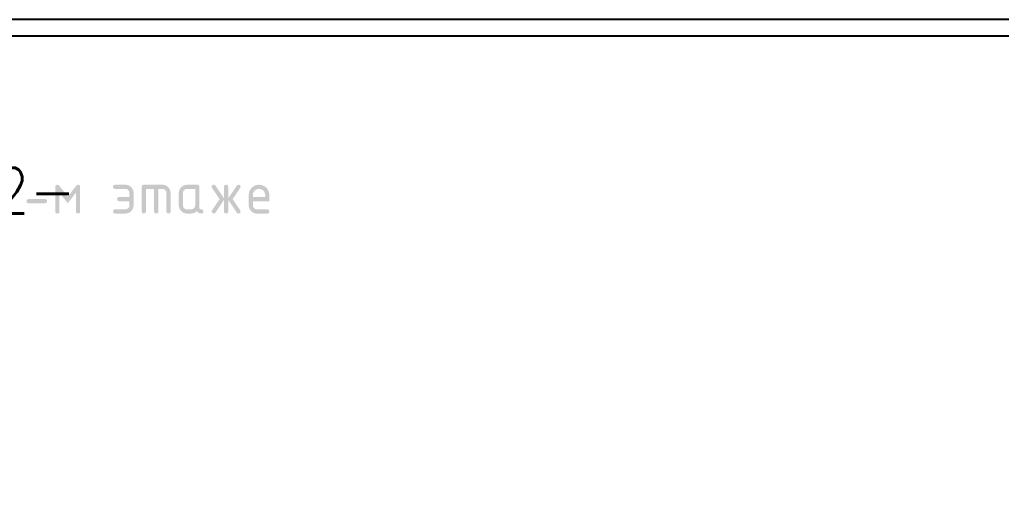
# Model space of a CAD drawing. Header units: millimetres. Extents: x 0 to 420, y 0 to 297.
# Drawn here: x 260.3 to 362.9, y 246.9 to 296.9 of the extents above; entities that cross this region are included whole.
import ezdxf

# ---------------------------------------------------------------- set-up
doc = ezdxf.new("R2010")
doc.units = ezdxf.units.MM
doc.layers.get('0').update_dxf_attribs({"linetype": 'CONTINUOUS'})
doc.styles.get("Standard").update_dxf_attribs({"font": 'STANDARD'})

msp = doc.modelspace()

# ---------------------------------------------------------------- hatches: boundary and pattern name
at = {"true_color": 0x000007}
for points in [[(265.332079, 277.722651), (264.472184, 278.822876), (264.472184, 276.863306), (264.458748, 276.769255), (264.41844, 276.702076), (264.351261, 276.661768), (264.25721, 276.648332), (264.163245, 276.661768), (264.096255, 276.702076), (264.056137, 276.769255), (264.042787, 276.863306), (264.042787, 279.441891), (264.056137, 279.535624), (264.096255, 279.602639), (264.163245, 279.642887), (264.25721, 279.656314), (264.364697, 279.62207), (264.472184, 279.519613), (265.332079, 278.419387), (266.191424, 279.519613), (266.298911, 279.62207), (266.406398, 279.656314), (266.50013, 279.642887), (266.567146, 279.602639), (266.607394, 279.535624), (266.620821, 279.441891), (266.620821, 276.863306), (266.607394, 276.769255), (266.567146, 276.702076), (266.50013, 276.661768), (266.406398, 276.648332), (266.312347, 276.661768), (266.245168, 276.702076), (266.20486, 276.769255), (266.191424, 276.863306), (266.191424, 278.822876)], [(271.782649, 277.937625), (270.708331, 277.937625), (270.614279, 277.951061), (270.5471, 277.991368), (270.506792, 278.058548), (270.493357, 278.152599), (270.506792, 278.24665), (270.5471, 278.313829), (270.614279, 278.354137), (270.708331, 278.367573), (271.782649, 278.367573), (271.782649, 278.796969), (271.751643, 278.964401), (271.658626, 279.102894), (271.520408, 279.195911), (271.353252, 279.226917), (270.278383, 279.226917), (270.184418, 279.240353), (270.117428, 279.280661), (270.07731, 279.34784), (270.06396, 279.441891), (270.07731, 279.535624), (270.117428, 279.602639), (270.184418, 279.642887), (270.278383, 279.656314), (271.353252, 279.656314), (271.526575, 279.640716), (271.686049, 279.593958), (271.831673, 279.51609), (271.963448, 279.407165), (272.072373, 279.2757), (272.150241, 279.130179), (272.196999, 278.970602), (272.212597, 278.796969), (272.212597, 277.507677), (272.196999, 277.334044), (272.150241, 277.174467), (272.072373, 277.028946), (271.963448, 276.897482), (271.831673, 276.788324), (271.686049, 276.710482), (271.526575, 276.663852), (271.353252, 276.648332), (270.278383, 276.648332), (270.184418, 276.661768), (270.117428, 276.702076), (270.07731, 276.769255), (270.06396, 276.863306), (270.07731, 276.957357), (270.117428, 277.024537), (270.184418, 277.064844), (270.278383, 277.07828), (271.353252, 277.07828), (271.518341, 277.109424), (271.656972, 277.203406), (271.75123, 277.341899), (271.782649, 277.507677)], [(273.285635, 279.656314), (275.21985, 279.656314), (275.391829, 279.640613), (275.550579, 279.593544), (275.6961, 279.51516), (275.828391, 279.405511), (275.93804, 279.273529), (276.016425, 279.128112), (276.063493, 278.969259), (276.079194, 278.796969), (276.079194, 276.863306), (276.065758, 276.769255), (276.025451, 276.702076), (275.958271, 276.661768), (275.86422, 276.648332), (275.770169, 276.661768), (275.70299, 276.702076), (275.662682, 276.769255), (275.649246, 276.863306), (275.649246, 278.796969), (275.618309, 278.964401), (275.525774, 279.102894), (275.387281, 279.195911), (275.21985, 279.226917), (274.789902, 279.226917), (274.789902, 276.863306), (274.776466, 276.769255), (274.736158, 276.702076), (274.668979, 276.661768), (274.574928, 276.648332), (274.480963, 276.661768), (274.413973, 276.702076), (274.373855, 276.769255), (274.360505, 276.863306), (274.360505, 279.226917), (273.500609, 279.226917), (273.500609, 276.863306), (273.487173, 276.769255), (273.446866, 276.702076), (273.379686, 276.661768), (273.285635, 276.648332), (273.19167, 276.661768), (273.12468, 276.702076), (273.084562, 276.769255), (273.071212, 276.863306), (273.071212, 279.441891), (273.084562, 279.535624), (273.12468, 279.602639), (273.19167, 279.642887)], [(281.668595, 278.084248), (280.77287, 276.74259), (280.697147, 276.671897), (280.593725, 276.648332), (280.512008, 276.664111), (280.442692, 276.711722), (280.395081, 276.781106), (280.379303, 276.863306), (280.388122, 276.927316), (280.415132, 276.983471), (281.199511, 278.152599), (280.415132, 279.321175), (280.388122, 279.377399), (280.379303, 279.441891), (280.392652, 279.535624), (280.432771, 279.602639), (280.49976, 279.642887), (280.593725, 279.656314), (280.697147, 279.63275), (280.77287, 279.562056), (281.668595, 278.220949), (281.668595, 279.441891), (281.681945, 279.535624), (281.722063, 279.602639), (281.789053, 279.642887), (281.883018, 279.656314), (281.977069, 279.642887), (282.044248, 279.602639), (282.084556, 279.535624), (282.097992, 279.441891), (282.097992, 278.220949), (282.993166, 279.562056), (283.068889, 279.63275), (283.172311, 279.656314), (283.266362, 279.642887), (283.333541, 279.602639), (283.373849, 279.535624), (283.387284, 279.441891), (283.351456, 279.321175), (282.567076, 278.152599), (283.351456, 276.983471), (283.387284, 276.863306), (283.373849, 276.769255), (283.333541, 276.702076), (283.266362, 276.661768), (283.172311, 276.648332), (283.068889, 276.671897), (282.993166, 276.74259), (282.097992, 278.084248), (282.097992, 276.863306), (282.084556, 276.769255), (282.044248, 276.702076), (281.977069, 276.661768), (281.883018, 276.648332), (281.789053, 276.661768), (281.722063, 276.702076), (281.681945, 276.769255), (281.668595, 276.863306)], [(262.969198, 277.722651), (261.249957, 277.722651), (261.155992, 277.736087), (261.089002, 277.776394), (261.048884, 277.843574), (261.035534, 277.937625), (261.048884, 278.031676), (261.089002, 278.098855), (261.155992, 278.139163), (261.249957, 278.152599), (262.969198, 278.152599), (263.063249, 278.139163), (263.130428, 278.098855), (263.170736, 278.031676), (263.184172, 277.937625), (263.170736, 277.843574), (263.130428, 277.776394), (263.063249, 277.736087)]]:
    msp.add_hatch(color=0, dxfattribs=at).paths.add_polyline_path(points, flags=0)
h = msp.add_hatch(color=0, dxfattribs=at)
h.paths.add_polyline_path([(278.657322, 279.226917), (277.797977, 279.226917), (277.63213, 279.195498), (277.493155, 279.10124), (277.399173, 278.962334), (277.368029, 278.796969), (277.368029, 277.507677), (277.399586, 277.343966), (277.494809, 277.20506), (277.634197, 277.109837), (277.797977, 277.07828), (278.227925, 277.07828), (278.393014, 277.109424), (278.531645, 277.203406), (278.625902, 277.341899), (278.657322, 277.507677)], flags=0)
h.paths.add_polyline_path([(279.516666, 276.863306), (279.503239, 276.769255), (279.462992, 276.702076), (279.395976, 276.661768), (279.302244, 276.648332), (279.158988, 276.662509), (279.029323, 276.705107), (278.913198, 276.776231), (278.81056, 276.875984), (278.684874, 276.776231), (278.545907, 276.705107), (278.393608, 276.662509), (278.227925, 276.648332), (277.797977, 276.648332), (277.624026, 276.663852), (277.464285, 276.710482), (277.318704, 276.788324), (277.187231, 276.897482), (277.078391, 277.028946), (277.000713, 277.174467), (276.954144, 277.334044), (276.938632, 277.507677), (276.938632, 278.796969), (276.954144, 278.970602), (277.000713, 279.130179), (277.078391, 279.2757), (277.187231, 279.407165), (277.318704, 279.51609), (277.464285, 279.593958), (277.624026, 279.640716), (277.797977, 279.656314), (278.872296, 279.656314), (278.966347, 279.642887), (279.033526, 279.602639), (279.073834, 279.535624), (279.08727, 279.441891), (279.08727, 277.292703), (279.100619, 277.198738), (279.140737, 277.131748), (279.207727, 277.09163), (279.301692, 277.07828), (279.395743, 277.064844), (279.462923, 277.024537), (279.50323, 276.957357)], flags=0)
h = msp.add_hatch(color=0, dxfattribs=at)
h.paths.add_polyline_path([(285.321041, 279.226917), (285.192057, 279.215049), (285.072994, 279.179513), (284.963854, 279.120412), (284.864635, 279.03785), (284.78216, 278.93864), (284.723248, 278.82956), (284.687902, 278.710661), (284.676119, 278.581995), (284.676119, 278.367573), (285.965412, 278.367573), (285.965412, 278.581995), (285.953544, 278.710661), (285.918008, 278.82956), (285.858907, 278.93864), (285.776345, 279.03785), (285.677144, 279.120412), (285.568124, 279.179513), (285.449388, 279.215049)], flags=0)
h.paths.add_polyline_path([(284.676119, 277.937625), (284.676119, 277.507677), (284.707677, 277.343966), (284.802899, 277.20506), (284.942288, 277.109837), (285.106067, 277.07828), (286.180386, 277.07828), (286.274437, 277.064844), (286.341616, 277.024537), (286.381924, 276.957357), (286.39536, 276.863306), (286.381924, 276.769255), (286.341616, 276.702076), (286.274437, 276.661768), (286.180386, 276.648332), (285.106067, 276.648332), (284.932116, 276.663852), (284.772375, 276.710482), (284.626794, 276.788324), (284.495321, 276.897482), (284.386482, 277.028946), (284.308803, 277.174467), (284.262234, 277.334044), (284.246723, 277.507677), (284.246723, 278.581995), (284.26636, 278.796651), (284.325271, 278.994925), (284.423456, 279.176765), (284.560916, 279.342121), (284.726194, 279.479581), (284.907906, 279.577766), (285.106154, 279.636677), (285.321041, 279.656314), (285.538384, 279.636884), (285.738105, 279.578593), (285.920152, 279.481441), (286.084475, 279.345429), (286.220487, 279.181106), (286.317639, 278.999059), (286.37593, 278.799338), (286.39536, 278.581995), (286.39536, 277.937625)], flags=0)

# ---------------------------------------------------------------- linework, layer by layer
at = {"color": 0, "true_color": 0x000007}
for points in [[(0.211668, 0), (420.073667, 0), (420.073667, 296.925999), (0.211668, 296.925999)], [(7.239002, 1.735667), (418.338, 1.735667), (418.338, 295.190332), (7.239002, 295.190332)]]:
    msp.add_lwpolyline(points, close=True, dxfattribs=at)

# ---------------------------------------------------------------- texts
at = {"color": 0, "true_color": 0x000007, "insert": (257.598333, 281.434876), "char_height": 4.786544, "width": 5.85022068, "attachment_point": 1}
msp.add_mtext('2-', dxfattribs=at)

doc.saveas('drawing.dxf')
